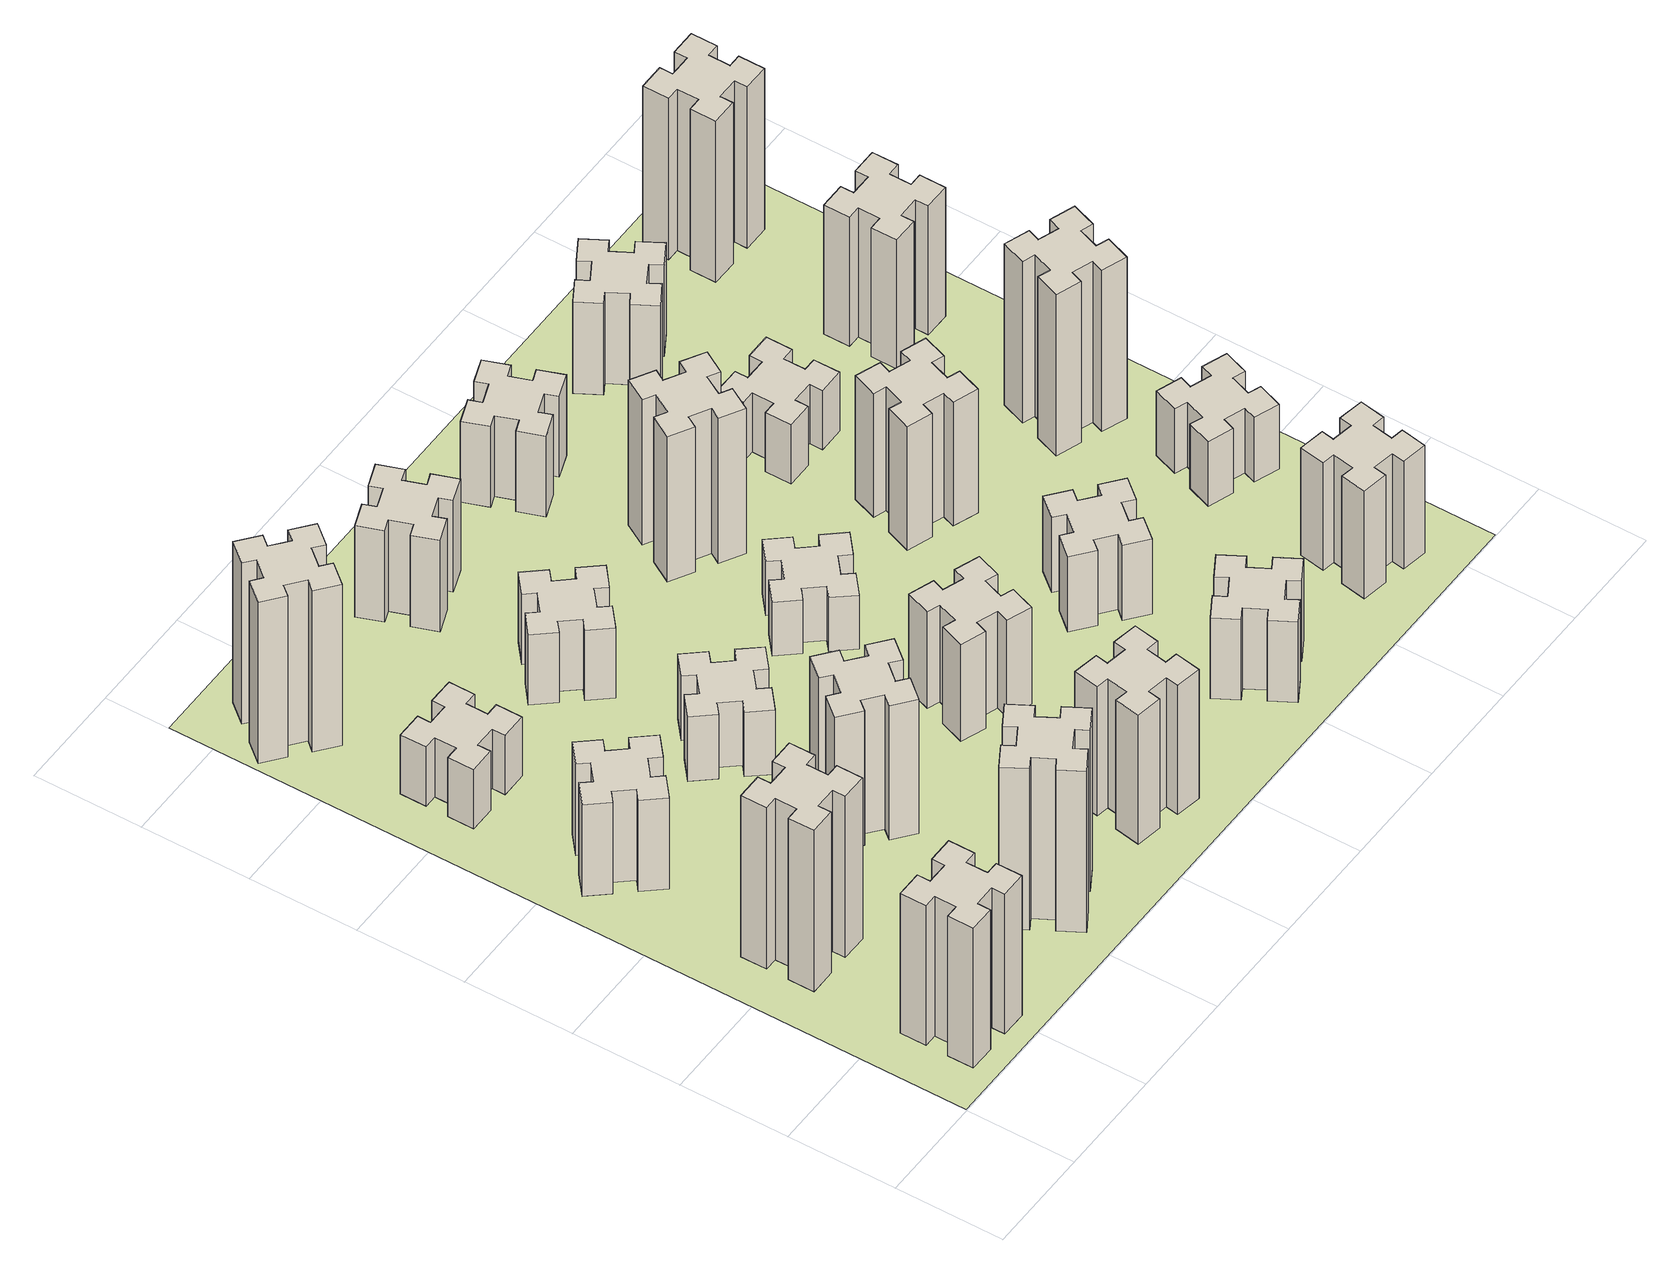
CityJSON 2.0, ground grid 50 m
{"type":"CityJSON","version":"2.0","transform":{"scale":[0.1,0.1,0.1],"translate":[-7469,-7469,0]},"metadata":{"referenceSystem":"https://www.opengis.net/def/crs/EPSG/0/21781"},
"CityObjects":{
"building1":{"type":"Building","attributes":{"class":"1000","function":"1000","usage":"1000","yearOfConstruction":2016,"roofType":"1000","measuredHeight":78,"storeysAboveGround":30,"storeysBelowGround":0},"geometry":[{"type":"Solid","lod":"1","boundaries":[[[[0,1,2,3,4,5,6,7,8,9,10,11,12,13,14,15,16,17,18,19]],[[17,16,20,21]],[[16,15,22,20]],[[15,14,23,22]],[[14,13,24,23]],[[13,12,25,24]],[[12,11,26,25]],[[11,10,27,26]],[[10,9,28,27]],[[9,8,29,28]],[[8,7,30,29]],[[7,6,31,30]],[[6,5,32,31]],[[5,4,33,32]],[[4,3,34,33]],[[3,2,35,34]],[[2,1,36,35]],[[1,0,37,36]],[[0,19,38,37]],[[19,18,39,38]],[[18,17,21,39]],[[24,25,26,27,28,29,30,31,32,33,34,35,36,37,38,39,21,20,22,23]]]]}]},
"building2":{"type":"Building","attributes":{"class":"1000","function":"1000","usage":"1000","yearOfConstruction":2016,"roofType":"1000","measuredHeight":90,"storeysAboveGround":30,"storeysBelowGround":0},"geometry":[{"type":"Solid","lod":"1","boundaries":[[[[40,41,42,43,44,45,46,47,48,49,50,51,52,53,54,55,56,57,58,59]],[[57,56,60,61]],[[56,55,62,60]],[[55,54,63,62]],[[54,53,64,63]],[[53,52,65,64]],[[52,51,66,65]],[[51,50,67,66]],[[50,49,68,67]],[[49,48,69,68]],[[48,47,70,69]],[[47,46,71,70]],[[46,45,72,71]],[[45,44,73,72]],[[44,43,74,73]],[[43,42,75,74]],[[42,41,76,75]],[[41,40,77,76]],[[40,59,78,77]],[[59,58,79,78]],[[58,57,61,79]],[[64,65,66,67,68,69,70,71,72,73,74,75,76,77,78,79,61,60,62,63]]]]}]},
"building3":{"type":"Building","attributes":{"class":"1000","function":"1000","usage":"1000","yearOfConstruction":2016,"roofType":"1000","measuredHeight":51,"storeysAboveGround":30,"storeysBelowGround":0},"geometry":[{"type":"Solid","lod":"1","boundaries":[[[[80,81,82,83,84,85,86,87,88,89,90,91,92,93,94,95,96,97,98,99]],[[97,96,100,101]],[[96,95,102,100]],[[95,94,103,102]],[[94,93,104,103]],[[93,92,105,104]],[[92,91,106,105]],[[91,90,107,106]],[[90,89,108,107]],[[89,88,109,108]],[[88,87,110,109]],[[87,86,111,110]],[[86,85,112,111]],[[85,84,113,112]],[[84,83,114,113]],[[83,82,115,114]],[[82,81,116,115]],[[81,80,117,116]],[[80,99,118,117]],[[99,98,119,118]],[[98,97,101,119]],[[104,105,106,107,108,109,110,111,112,113,114,115,116,117,118,119,101,100,102,103]]]]}]},
"building4":{"type":"Building","attributes":{"class":"1000","function":"1000","usage":"1000","yearOfConstruction":2016,"roofType":"1000","measuredHeight":33,"storeysAboveGround":30,"storeysBelowGround":0},"geometry":[{"type":"Solid","lod":"1","boundaries":[[[[120,121,122,123,124,125,126,127,128,129,130,131,132,133,134,135,136,137,138,139]],[[137,136,140,141]],[[136,135,142,140]],[[135,134,143,142]],[[134,133,144,143]],[[133,132,145,144]],[[132,131,146,145]],[[131,130,147,146]],[[130,129,148,147]],[[129,128,149,148]],[[128,127,150,149]],[[127,126,151,150]],[[126,125,152,151]],[[125,124,153,152]],[[124,123,154,153]],[[123,122,155,154]],[[122,121,156,155]],[[121,120,157,156]],[[120,139,158,157]],[[139,138,159,158]],[[138,137,141,159]],[[144,145,146,147,148,149,150,151,152,153,154,155,156,157,158,159,141,140,142,143]]]]}]},
"building5":{"type":"Building","attributes":{"class":"1000","function":"1000","usage":"1000","yearOfConstruction":2016,"roofType":"1000","measuredHeight":90,"storeysAboveGround":30,"storeysBelowGround":0},"geometry":[{"type":"Solid","lod":"1","boundaries":[[[[160,161,162,163,164,165,166,167,168,169,170,171,172,173,174,175,176,177,178,179]],[[177,176,180,181]],[[176,175,182,180]],[[175,174,183,182]],[[174,173,184,183]],[[173,172,185,184]],[[172,171,186,185]],[[171,170,187,186]],[[170,169,188,187]],[[169,168,189,188]],[[168,167,190,189]],[[167,166,191,190]],[[166,165,192,191]],[[165,164,193,192]],[[164,163,194,193]],[[163,162,195,194]],[[162,161,196,195]],[[161,160,197,196]],[[160,179,198,197]],[[179,178,199,198]],[[178,177,181,199]],[[184,185,186,187,188,189,190,191,192,193,194,195,196,197,198,199,181,180,182,183]]]]}]},
"building6":{"type":"Building","attributes":{"class":"1000","function":"1000","usage":"1000","yearOfConstruction":2016,"roofType":"1000","measuredHeight":90,"storeysAboveGround":30,"storeysBelowGround":0},"geometry":[{"type":"Solid","lod":"1","boundaries":[[[[200,201,202,203,204,205,206,207,208,209,210,211,212,213,214,215,216,217,218,219]],[[217,216,220,221]],[[216,215,222,220]],[[215,214,223,222]],[[214,213,224,223]],[[213,212,225,224]],[[212,211,226,225]],[[211,210,227,226]],[[210,209,228,227]],[[209,208,229,228]],[[208,207,230,229]],[[207,206,231,230]],[[206,205,232,231]],[[205,204,233,232]],[[204,203,234,233]],[[203,202,235,234]],[[202,201,236,235]],[[201,200,237,236]],[[200,219,238,237]],[[219,218,239,238]],[[218,217,221,239]],[[224,225,226,227,228,229,230,231,232,233,234,235,236,237,238,239,221,220,222,223]]]]}]},
"building7":{"type":"Building","attributes":{"class":"1000","function":"1000","usage":"1000","yearOfConstruction":2016,"roofType":"1000","measuredHeight":75,"storeysAboveGround":30,"storeysBelowGround":0},"geometry":[{"type":"Solid","lod":"1","boundaries":[[[[240,241,242,243,244,245,246,247,248,249,250,251,252,253,254,255,256,257,258,259]],[[257,256,260,261]],[[256,255,262,260]],[[255,254,263,262]],[[254,253,264,263]],[[253,252,265,264]],[[252,251,266,265]],[[251,250,267,266]],[[250,249,268,267]],[[249,248,269,268]],[[248,247,270,269]],[[247,246,271,270]],[[246,245,272,271]],[[245,244,273,272]],[[244,243,274,273]],[[243,242,275,274]],[[242,241,276,275]],[[241,240,277,276]],[[240,259,278,277]],[[259,258,279,278]],[[258,257,261,279]],[[264,265,266,267,268,269,270,271,272,273,274,275,276,277,278,279,261,260,262,263]]]]}]},
"building8":{"type":"Building","attributes":{"class":"1000","function":"1000","usage":"1000","yearOfConstruction":2016,"roofType":"1000","measuredHeight":36,"storeysAboveGround":30,"storeysBelowGround":0},"geometry":[{"type":"Solid","lod":"1","boundaries":[[[[280,281,282,283,284,285,286,287,288,289,290,291,292,293,294,295,296,297,298,299]],[[297,296,300,301]],[[296,295,302,300]],[[295,294,303,302]],[[294,293,304,303]],[[293,292,305,304]],[[292,291,306,305]],[[291,290,307,306]],[[290,289,308,307]],[[289,288,309,308]],[[288,287,310,309]],[[287,286,311,310]],[[286,285,312,311]],[[285,284,313,312]],[[284,283,314,313]],[[283,282,315,314]],[[282,281,316,315]],[[281,280,317,316]],[[280,299,318,317]],[[299,298,319,318]],[[298,297,301,319]],[[304,305,306,307,308,309,310,311,312,313,314,315,316,317,318,319,301,300,302,303]]]]}]},
"building9":{"type":"Building","attributes":{"class":"1000","function":"1000","usage":"1000","yearOfConstruction":2016,"roofType":"1000","measuredHeight":72,"storeysAboveGround":30,"storeysBelowGround":0},"geometry":[{"type":"Solid","lod":"1","boundaries":[[[[320,321,322,323,324,325,326,327,328,329,330,331,332,333,334,335,336,337,338,339]],[[337,336,340,341]],[[336,335,342,340]],[[335,334,343,342]],[[334,333,344,343]],[[333,332,345,344]],[[332,331,346,345]],[[331,330,347,346]],[[330,329,348,347]],[[329,328,349,348]],[[328,327,350,349]],[[327,326,351,350]],[[326,325,352,351]],[[325,324,353,352]],[[324,323,354,353]],[[323,322,355,354]],[[322,321,356,355]],[[321,320,357,356]],[[320,339,358,357]],[[339,338,359,358]],[[338,337,341,359]],[[344,345,346,347,348,349,350,351,352,353,354,355,356,357,358,359,341,340,342,343]]]]}]},
"building10":{"type":"Building","attributes":{"class":"1000","function":"1000","usage":"1000","yearOfConstruction":2016,"roofType":"1000","measuredHeight":39,"storeysAboveGround":30,"storeysBelowGround":0},"geometry":[{"type":"Solid","lod":"1","boundaries":[[[[360,361,362,363,364,365,366,367,368,369,370,371,372,373,374,375,376,377,378,379]],[[377,376,380,381]],[[376,375,382,380]],[[375,374,383,382]],[[374,373,384,383]],[[373,372,385,384]],[[372,371,386,385]],[[371,370,387,386]],[[370,369,388,387]],[[369,368,389,388]],[[368,367,390,389]],[[367,366,391,390]],[[366,365,392,391]],[[365,364,393,392]],[[364,363,394,393]],[[363,362,395,394]],[[362,361,396,395]],[[361,360,397,396]],[[360,379,398,397]],[[379,378,399,398]],[[378,377,381,399]],[[384,385,386,387,388,389,390,391,392,393,394,395,396,397,398,399,381,380,382,383]]]]}]},
"building11":{"type":"Building","attributes":{"class":"1000","function":"1000","usage":"1000","yearOfConstruction":2016,"roofType":"1000","measuredHeight":51,"storeysAboveGround":30,"storeysBelowGround":0},"geometry":[{"type":"Solid","lod":"1","boundaries":[[[[400,401,402,403,404,405,406,407,408,409,410,411,412,413,414,415,416,417,418,419]],[[417,416,420,421]],[[416,415,422,420]],[[415,414,423,422]],[[414,413,424,423]],[[413,412,425,424]],[[412,411,426,425]],[[411,410,427,426]],[[410,409,428,427]],[[409,408,429,428]],[[408,407,430,429]],[[407,406,431,430]],[[406,405,432,431]],[[405,404,433,432]],[[404,403,434,433]],[[403,402,435,434]],[[402,401,436,435]],[[401,400,437,436]],[[400,419,438,437]],[[419,418,439,438]],[[418,417,421,439]],[[424,425,426,427,428,429,430,431,432,433,434,435,436,437,438,439,421,420,422,423]]]]}]},
"building12":{"type":"Building","attributes":{"class":"1000","function":"1000","usage":"1000","yearOfConstruction":2016,"roofType":"1000","measuredHeight":54,"storeysAboveGround":30,"storeysBelowGround":0},"geometry":[{"type":"Solid","lod":"1","boundaries":[[[[440,441,442,443,444,445,446,447,448,449,450,451,452,453,454,455,456,457,458,459]],[[457,456,460,461]],[[456,455,462,460]],[[455,454,463,462]],[[454,453,464,463]],[[453,452,465,464]],[[452,451,466,465]],[[451,450,467,466]],[[450,449,468,467]],[[449,448,469,468]],[[448,447,470,469]],[[447,446,471,470]],[[446,445,472,471]],[[445,444,473,472]],[[444,443,474,473]],[[443,442,475,474]],[[442,441,476,475]],[[441,440,477,476]],[[440,459,478,477]],[[459,458,479,478]],[[458,457,461,479]],[[464,465,466,467,468,469,470,471,472,473,474,475,476,477,478,479,461,460,462,463]]]]}]},
"building13":{"type":"Building","attributes":{"class":"1000","function":"1000","usage":"1000","yearOfConstruction":2016,"roofType":"1000","measuredHeight":30,"storeysAboveGround":30,"storeysBelowGround":0},"geometry":[{"type":"Solid","lod":"1","boundaries":[[[[480,481,482,483,484,485,486,487,488,489,490,491,492,493,494,495,496,497,498,499]],[[497,496,500,501]],[[496,495,502,500]],[[495,494,503,502]],[[494,493,504,503]],[[493,492,505,504]],[[492,491,506,505]],[[491,490,507,506]],[[490,489,508,507]],[[489,488,509,508]],[[488,487,510,509]],[[487,486,511,510]],[[486,485,512,511]],[[485,484,513,512]],[[484,483,514,513]],[[483,482,515,514]],[[482,481,516,515]],[[481,480,517,516]],[[480,499,518,517]],[[499,498,519,518]],[[498,497,501,519]],[[504,505,506,507,508,509,510,511,512,513,514,515,516,517,518,519,501,500,502,503]]]]}]},
"building14":{"type":"Building","attributes":{"class":"1000","function":"1000","usage":"1000","yearOfConstruction":2016,"roofType":"1000","measuredHeight":45,"storeysAboveGround":30,"storeysBelowGround":0},"geometry":[{"type":"Solid","lod":"1","boundaries":[[[[520,521,522,523,524,525,526,527,528,529,530,531,532,533,534,535,536,537,538,539]],[[537,536,540,541]],[[536,535,542,540]],[[535,534,543,542]],[[534,533,544,543]],[[533,532,545,544]],[[532,531,546,545]],[[531,530,547,546]],[[530,529,548,547]],[[529,528,549,548]],[[528,527,550,549]],[[527,526,551,550]],[[526,525,552,551]],[[525,524,553,552]],[[524,523,554,553]],[[523,522,555,554]],[[522,521,556,555]],[[521,520,557,556]],[[520,539,558,557]],[[539,538,559,558]],[[538,537,541,559]],[[544,545,546,547,548,549,550,551,552,553,554,555,556,557,558,559,541,540,542,543]]]]}]},
"building15":{"type":"Building","attributes":{"class":"1000","function":"1000","usage":"1000","yearOfConstruction":2016,"roofType":"1000","measuredHeight":81,"storeysAboveGround":30,"storeysBelowGround":0},"geometry":[{"type":"Solid","lod":"1","boundaries":[[[[560,561,562,563,564,565,566,567,568,569,570,571,572,573,574,575,576,577,578,579]],[[577,576,580,581]],[[576,575,582,580]],[[575,574,583,582]],[[574,573,584,583]],[[573,572,585,584]],[[572,571,586,585]],[[571,570,587,586]],[[570,569,588,587]],[[569,568,589,588]],[[568,567,590,589]],[[567,566,591,590]],[[566,565,592,591]],[[565,564,593,592]],[[564,563,594,593]],[[563,562,595,594]],[[562,561,596,595]],[[561,560,597,596]],[[560,579,598,597]],[[579,578,599,598]],[[578,577,581,599]],[[584,585,586,587,588,589,590,591,592,593,594,595,596,597,598,599,581,580,582,583]]]]}]},
"building16":{"type":"Building","attributes":{"class":"1000","function":"1000","usage":"1000","yearOfConstruction":2016,"roofType":"1000","measuredHeight":45,"storeysAboveGround":30,"storeysBelowGround":0},"geometry":[{"type":"Solid","lod":"1","boundaries":[[[[600,601,602,603,604,605,606,607,608,609,610,611,612,613,614,615,616,617,618,619]],[[617,616,620,621]],[[616,615,622,620]],[[615,614,623,622]],[[614,613,624,623]],[[613,612,625,624]],[[612,611,626,625]],[[611,610,627,626]],[[610,609,628,627]],[[609,608,629,628]],[[608,607,630,629]],[[607,606,631,630]],[[606,605,632,631]],[[605,604,633,632]],[[604,603,634,633]],[[603,602,635,634]],[[602,601,636,635]],[[601,600,637,636]],[[600,619,638,637]],[[619,618,639,638]],[[618,617,621,639]],[[624,625,626,627,628,629,630,631,632,633,634,635,636,637,638,639,621,620,622,623]]]]}]},
"building17":{"type":"Building","attributes":{"class":"1000","function":"1000","usage":"1000","yearOfConstruction":2016,"roofType":"1000","measuredHeight":42,"storeysAboveGround":30,"storeysBelowGround":0},"geometry":[{"type":"Solid","lod":"1","boundaries":[[[[640,641,642,643,644,645,646,647,648,649,650,651,652,653,654,655,656,657,658,659]],[[657,656,660,661]],[[656,655,662,660]],[[655,654,663,662]],[[654,653,664,663]],[[653,652,665,664]],[[652,651,666,665]],[[651,650,667,666]],[[650,649,668,667]],[[649,648,669,668]],[[648,647,670,669]],[[647,646,671,670]],[[646,645,672,671]],[[645,644,673,672]],[[644,643,674,673]],[[643,642,675,674]],[[642,641,676,675]],[[641,640,677,676]],[[640,659,678,677]],[[659,658,679,678]],[[658,657,661,679]],[[664,665,666,667,668,669,670,671,672,673,674,675,676,677,678,679,661,660,662,663]]]]}]},
"building18":{"type":"Building","attributes":{"class":"1000","function":"1000","usage":"1000","yearOfConstruction":2016,"roofType":"1000","measuredHeight":69,"storeysAboveGround":30,"storeysBelowGround":0},"geometry":[{"type":"Solid","lod":"1","boundaries":[[[[680,681,682,683,684,685,686,687,688,689,690,691,692,693,694,695,696,697,698,699]],[[697,696,700,701]],[[696,695,702,700]],[[695,694,703,702]],[[694,693,704,703]],[[693,692,705,704]],[[692,691,706,705]],[[691,690,707,706]],[[690,689,708,707]],[[689,688,709,708]],[[688,687,710,709]],[[687,686,711,710]],[[686,685,712,711]],[[685,684,713,712]],[[684,683,714,713]],[[683,682,715,714]],[[682,681,716,715]],[[681,680,717,716]],[[680,699,718,717]],[[699,698,719,718]],[[698,697,701,719]],[[704,705,706,707,708,709,710,711,712,713,714,715,716,717,718,719,701,700,702,703]]]]}]},
"building19":{"type":"Building","attributes":{"class":"1000","function":"1000","usage":"1000","yearOfConstruction":2016,"roofType":"1000","measuredHeight":33,"storeysAboveGround":30,"storeysBelowGround":0},"geometry":[{"type":"Solid","lod":"1","boundaries":[[[[720,721,722,723,724,725,726,727,728,729,730,731,732,733,734,735,736,737,738,739]],[[737,736,740,741]],[[736,735,742,740]],[[735,734,743,742]],[[734,733,744,743]],[[733,732,745,744]],[[732,731,746,745]],[[731,730,747,746]],[[730,729,748,747]],[[729,728,749,748]],[[728,727,750,749]],[[727,726,751,750]],[[726,725,752,751]],[[725,724,753,752]],[[724,723,754,753]],[[723,722,755,754]],[[722,721,756,755]],[[721,720,757,756]],[[720,739,758,757]],[[739,738,759,758]],[[738,737,741,759]],[[744,745,746,747,748,749,750,751,752,753,754,755,756,757,758,759,741,740,742,743]]]]}]},
"building20":{"type":"Building","attributes":{"class":"1000","function":"1000","usage":"1000","yearOfConstruction":2016,"roofType":"1000","measuredHeight":60,"storeysAboveGround":30,"storeysBelowGround":0},"geometry":[{"type":"Solid","lod":"1","boundaries":[[[[760,761,762,763,764,765,766,767,768,769,770,771,772,773,774,775,776,777,778,779]],[[777,776,780,781]],[[776,775,782,780]],[[775,774,783,782]],[[774,773,784,783]],[[773,772,785,784]],[[772,771,786,785]],[[771,770,787,786]],[[770,769,788,787]],[[769,768,789,788]],[[768,767,790,789]],[[767,766,791,790]],[[766,765,792,791]],[[765,764,793,792]],[[764,763,794,793]],[[763,762,795,794]],[[762,761,796,795]],[[761,760,797,796]],[[760,779,798,797]],[[779,778,799,798]],[[778,777,781,799]],[[784,785,786,787,788,789,790,791,792,793,794,795,796,797,798,799,781,780,782,783]]]]}]},
"building21":{"type":"Building","attributes":{"class":"1000","function":"1000","usage":"1000","yearOfConstruction":2016,"roofType":"1000","measuredHeight":51,"storeysAboveGround":30,"storeysBelowGround":0},"geometry":[{"type":"Solid","lod":"1","boundaries":[[[[800,801,802,803,804,805,806,807,808,809,810,811,812,813,814,815,816,817,818,819]],[[817,816,820,821]],[[816,815,822,820]],[[815,814,823,822]],[[814,813,824,823]],[[813,812,825,824]],[[812,811,826,825]],[[811,810,827,826]],[[810,809,828,827]],[[809,808,829,828]],[[808,807,830,829]],[[807,806,831,830]],[[806,805,832,831]],[[805,804,833,832]],[[804,803,834,833]],[[803,802,835,834]],[[802,801,836,835]],[[801,800,837,836]],[[800,819,838,837]],[[819,818,839,838]],[[818,817,821,839]],[[824,825,826,827,828,829,830,831,832,833,834,835,836,837,838,839,821,820,822,823]]]]}]},
"building22":{"type":"Building","attributes":{"class":"1000","function":"1000","usage":"1000","yearOfConstruction":2016,"roofType":"1000","measuredHeight":36,"storeysAboveGround":30,"storeysBelowGround":0},"geometry":[{"type":"Solid","lod":"1","boundaries":[[[[840,841,842,843,844,845,846,847,848,849,850,851,852,853,854,855,856,857,858,859]],[[857,856,860,861]],[[856,855,862,860]],[[855,854,863,862]],[[854,853,864,863]],[[853,852,865,864]],[[852,851,866,865]],[[851,850,867,866]],[[850,849,868,867]],[[849,848,869,868]],[[848,847,870,869]],[[847,846,871,870]],[[846,845,872,871]],[[845,844,873,872]],[[844,843,874,873]],[[843,842,875,874]],[[842,841,876,875]],[[841,840,877,876]],[[840,859,878,877]],[[859,858,879,878]],[[858,857,861,879]],[[864,865,866,867,868,869,870,871,872,873,874,875,876,877,878,879,861,860,862,863]]]]}]},
"building23":{"type":"Building","attributes":{"class":"1000","function":"1000","usage":"1000","yearOfConstruction":2016,"roofType":"1000","measuredHeight":90,"storeysAboveGround":30,"storeysBelowGround":0},"geometry":[{"type":"Solid","lod":"1","boundaries":[[[[880,881,882,883,884,885,886,887,888,889,890,891,892,893,894,895,896,897,898,899]],[[897,896,900,901]],[[896,895,902,900]],[[895,894,903,902]],[[894,893,904,903]],[[893,892,905,904]],[[892,891,906,905]],[[891,890,907,906]],[[890,889,908,907]],[[889,888,909,908]],[[888,887,910,909]],[[887,886,911,910]],[[886,885,912,911]],[[885,884,913,912]],[[884,883,914,913]],[[883,882,915,914]],[[882,881,916,915]],[[881,880,917,916]],[[880,899,918,917]],[[899,898,919,918]],[[898,897,901,919]],[[904,905,906,907,908,909,910,911,912,913,914,915,916,917,918,919,901,900,902,903]]]]}]},
"building24":{"type":"Building","attributes":{"class":"1000","function":"1000","usage":"1000","yearOfConstruction":2016,"roofType":"1000","measuredHeight":72,"storeysAboveGround":30,"storeysBelowGround":0},"geometry":[{"type":"Solid","lod":"1","boundaries":[[[[920,921,922,923,924,925,926,927,928,929,930,931,932,933,934,935,936,937,938,939]],[[937,936,940,941]],[[936,935,942,940]],[[935,934,943,942]],[[934,933,944,943]],[[933,932,945,944]],[[932,931,946,945]],[[931,930,947,946]],[[930,929,948,947]],[[929,928,949,948]],[[928,927,950,949]],[[927,926,951,950]],[[926,925,952,951]],[[925,924,953,952]],[[924,923,954,953]],[[923,922,955,954]],[[922,921,956,955]],[[921,920,957,956]],[[920,939,958,957]],[[939,938,959,958]],[[938,937,941,959]],[[944,945,946,947,948,949,950,951,952,953,954,955,956,957,958,959,941,940,942,943]]]]}]},
"building25":{"type":"Building","attributes":{"class":"1000","function":"1000","usage":"1000","yearOfConstruction":2016,"roofType":"1000","measuredHeight":90,"storeysAboveGround":30,"storeysBelowGround":0},"geometry":[{"type":"Solid","lod":"1","boundaries":[[[[960,961,962,963,964,965,966,967,968,969,970,971,972,973,974,975,976,977,978,979]],[[977,976,980,981]],[[976,975,982,980]],[[975,974,983,982]],[[974,973,984,983]],[[973,972,985,984]],[[972,971,986,985]],[[971,970,987,986]],[[970,969,988,987]],[[969,968,989,988]],[[968,967,990,989]],[[967,966,991,990]],[[966,965,992,991]],[[965,964,993,992]],[[964,963,994,993]],[[963,962,995,994]],[[962,961,996,995]],[[961,960,997,996]],[[960,979,998,997]],[[979,978,999,998]],[[978,977,981,999]],[[984,985,986,987,988,989,990,991,992,993,994,995,996,997,998,999,981,980,982,983]]]]}]},
"landuse1":{"type":"LandUse","attributes":{"name":"plot1","function":"1010"},"geometry":[{"type":"MultiSurface","lod":"1","boundaries":[[[1000,1001,1002,1003]]]}]}
},
"vertices":[
[265,325,0],[265,225,0],[205,225,0],[205,105,0],[325,105,0],[325,165,0],[425,165,0],[425,105,0],[545,105,0],[545,225,0],[485,225,0],[485,325,0],[545,325,0],[545,445,0],[425,445,0],[425,385,0],[325,385,0],[325,445,0],[205,445,0],[205,325,0],[325,385,780],[325,445,780],[425,385,780],[425,445,780],[545,445,780],[545,325,780],[485,325,780],[485,225,780],[545,225,780],[545,105,780],[425,105,780],[425,165,780],[325,165,780],[325,105,780],[205,105,780],[205,225,780],[265,225,780],[265,325,780],[205,325,780],[205,445,780],
[265,1065,0],[265,965,0],[205,965,0],[205,845,0],[325,845,0],[325,905,0],[425,905,0],[425,845,0],[545,845,0],[545,965,0],[485,965,0],[485,1065,0],[545,1065,0],[545,1185,0],[425,1185,0],[425,1125,0],[325,1125,0],[325,1185,0],[205,1185,0],[205,1065,0],[325,1125,900],[325,1185,900],[425,1125,900],[425,1185,900],[545,1185,900],[545,1065,900],[485,1065,900],[485,965,900],[545,965,900],[545,845,900],[425,845,900],[425,905,900],[325,905,900],[325,845,900],[205,845,900],[205,965,900],[265,965,900],[265,1065,900],[205,1065,900],[205,1185,900],
[492,1888,0],[427,1964,0],[473,2003,0],[396,2095,0],[304,2018,0],[343,1972,0],[266,1907,0],[228,1953,0],[136,1876,0],[213,1784,0],[259,1823,0],[323,1746,0],[277,1708,0],[354,1616,0],[446,1693,0],[408,1739,0],[484,1803,0],[523,1757,0],[615,1834,0],[538,1926,0],[484,1803,510],[523,1757,510],[408,1739,510],[446,1693,510],[354,1616,510],[277,1708,510],[323,1746,510],[259,1823,510],[213,1784,510],[136,1876,510],[228,1953,510],[266,1907,510],[343,1972,510],[304,2018,510],[396,2095,510],[473,2003,510],[427,1964,510],[492,1888,510],[538,1926,510],[615,1834,510],
[485,2545,0],[485,2645,0],[545,2645,0],[545,2765,0],[425,2765,0],[425,2705,0],[325,2705,0],[325,2765,0],[205,2765,0],[205,2645,0],[265,2645,0],[265,2545,0],[205,2545,0],[205,2425,0],[325,2425,0],[325,2485,0],[425,2485,0],[425,2425,0],[545,2425,0],[545,2545,0],[425,2485,330],[425,2425,330],[325,2485,330],[325,2425,330],[205,2425,330],[205,2545,330],[265,2545,330],[265,2645,330],[205,2645,330],[205,2765,330],[325,2765,330],[325,2705,330],[425,2705,330],[425,2765,330],[545,2765,330],[545,2645,330],[485,2645,330],[485,2545,330],[545,2545,330],[545,2425,330],
[1127,255,0],[1214,305,0],[1244,253,0],[1348,313,0],[1288,417,0],[1236,387,0],[1186,474,0],[1238,504,0],[1178,608,0],[1074,548,0],[1104,496,0],[1017,446,0],[987,498,0],[883,438,0],[943,334,0],[995,364,0],[1045,277,0],[993,247,0],[1053,143,0],[1157,203,0],[1045,277,900],[993,247,900],[995,364,900],[943,334,900],[883,438,900],[987,498,900],[1017,446,900],[1104,496,900],[1074,548,900],[1178,608,900],[1238,504,900],[1186,474,900],[1236,387,900],[1288,417,900],[1348,313,900],[1244,253,900],[1214,305,900],[1127,255,900],[1157,203,900],[1053,143,900],
[384,3387,0],[308,3452,0],[346,3498,0],[254,3575,0],[177,3483,0],[223,3444,0],[159,3368,0],[113,3406,0],[36,3314,0],[128,3237,0],[166,3283,0],[243,3219,0],[204,3173,0],[296,3096,0],[373,3188,0],[327,3226,0],[392,3303,0],[438,3264,0],[515,3356,0],[423,3433,0],[392,3303,900],[438,3264,900],[327,3226,900],[373,3188,900],[296,3096,900],[204,3173,900],[243,3219,900],[166,3283,900],[128,3237,900],[36,3314,900],[113,3406,900],[159,3368,900],[223,3444,900],[177,3483,900],[254,3575,900],[346,3498,900],[308,3452,900],[384,3387,900],[423,3433,900],[515,3356,900],
[1224,1267,0],[1148,1332,0],[1186,1378,0],[1094,1455,0],[1017,1363,0],[1063,1324,0],[999,1248,0],[953,1286,0],[876,1194,0],[968,1117,0],[1006,1163,0],[1083,1099,0],[1044,1053,0],[1136,976,0],[1213,1068,0],[1167,1106,0],[1232,1183,0],[1278,1144,0],[1355,1236,0],[1263,1313,0],[1232,1183,750],[1278,1144,750],[1167,1106,750],[1213,1068,750],[1136,976,750],[1044,1053,750],[1083,1099,750],[1006,1163,750],[968,1117,750],[876,1194,750],[953,1286,750],[999,1248,750],[1063,1324,750],[1017,1363,750],[1094,1455,750],[1186,1378,750],[1148,1332,750],[1224,1267,750],[1263,1313,750],[1355,1236,750],
[1083,1972,0],[1006,1907,0],[968,1953,0],[876,1876,0],[953,1784,0],[999,1823,0],[1063,1746,0],[1017,1708,0],[1094,1616,0],[1186,1693,0],[1148,1739,0],[1224,1803,0],[1263,1757,0],[1355,1834,0],[1278,1926,0],[1232,1888,0],[1167,1964,0],[1213,2003,0],[1136,2095,0],[1044,2018,0],[1167,1964,360],[1213,2003,360],[1232,1888,360],[1278,1926,360],[1355,1834,360],[1263,1757,360],[1224,1803,360],[1148,1739,360],[1186,1693,360],[1094,1616,360],[1017,1708,360],[1063,1746,360],[999,1823,360],[953,1784,360],[876,1876,360],[968,1953,360],[1006,1907,360],[1083,1972,360],[1044,2018,360],[1136,2095,360],
[1855,307,0],[1872,405,0],[1931,395,0],[1952,513,0],[1834,534,0],[1824,475,0],[1725,492,0],[1736,551,0],[1617,572,0],[1597,454,0],[1656,444,0],[1638,345,0],[1579,356,0],[1558,237,0],[1677,217,0],[1687,276,0],[1785,258,0],[1775,199,0],[1893,178,0],[1914,297,0],[1785,258,720],[1775,199,720],[1687,276,720],[1677,217,720],[1558,237,720],[1579,356,720],[1638,345,720],[1656,444,720],[1597,454,720],[1617,572,720],[1736,551,720],[1725,492,720],[1824,475,720],[1834,534,720],[1952,513,720],[1931,395,720],[1872,405,720],[1855,307,720],[1914,297,720],[1893,178,720],
[1083,2712,0],[1006,2647,0],[968,2693,0],[876,2616,0],[953,2524,0],[999,2563,0],[1063,2486,0],[1017,2448,0],[1094,2356,0],[1186,2433,0],[1148,2479,0],[1224,2543,0],[1263,2497,0],[1355,2574,0],[1278,2666,0],[1232,2628,0],[1167,2704,0],[1213,2743,0],[1136,2835,0],[1044,2758,0],[1167,2704,390],[1213,2743,390],[1232,2628,390],[1278,2666,390],[1355,2574,390],[1263,2497,390],[1224,2543,390],[1148,2479,390],[1186,2433,390],[1094,2356,390],[1017,2448,390],[1063,2486,390],[999,2563,390],[953,2524,390],[876,2616,390],[968,2693,390],[1006,2647,390],[1083,2712,390],[1044,2758,390],[1136,2835,390],
[1125,3456,0],[1031,3422,0],[1010,3478,0],[897,3437,0],[939,3324,0],[995,3345,0],[1029,3251,0],[973,3230,0],[1014,3117,0],[1127,3159,0],[1106,3215,0],[1200,3249,0],[1220,3193,0],[1333,3234,0],[1292,3347,0],[1236,3326,0],[1202,3420,0],[1258,3440,0],[1217,3553,0],[1104,3512,0],[1202,3420,510],[1258,3440,510],[1236,3326,510],[1292,3347,510],[1333,3234,510],[1220,3193,510],[1200,3249,510],[1106,3215,510],[1127,3159,510],[1014,3117,510],[973,3230,510],[1029,3251,510],[995,3345,510],[939,3324,510],[897,3437,510],[1010,3478,510],[1031,3422,510],[1125,3456,510],[1104,3512,510],[1217,3553,510],
[1769,1300,0],[1735,1206,0],[1679,1227,0],[1637,1114,0],[1750,1073,0],[1771,1129,0],[1865,1095,0],[1844,1039,0],[1957,997,0],[1998,1110,0],[1942,1131,0],[1976,1225,0],[2032,1204,0],[2073,1317,0],[1960,1358,0],[1940,1302,0],[1846,1336,0],[1867,1392,0],[1754,1433,0],[1713,1320,0],[1846,1336,540],[1867,1392,540],[1940,1302,540],[1960,1358,540],[2073,1317,540],[2032,1204,540],[1976,1225,540],[1942,1131,540],[1998,1110,540],[1957,997,540],[1844,1039,540],[1865,1095,540],[1771,1129,540],[1750,1073,540],[1637,1114,540],[1679,1227,540],[1735,1206,540],[1769,1300,540],[1713,1320,540],[1754,1433,540],
[1972,1988,0],[1907,2064,0],[1953,2103,0],[1876,2195,0],[1784,2118,0],[1823,2072,0],[1746,2007,0],[1708,2053,0],[1616,1976,0],[1693,1884,0],[1739,1923,0],[1803,1846,0],[1757,1808,0],[1834,1716,0],[1926,1793,0],[1888,1839,0],[1964,1903,0],[2003,1857,0],[2095,1934,0],[2018,2026,0],[1964,1903,300],[2003,1857,300],[1888,1839,300],[1926,1793,300],[1834,1716,300],[1757,1808,300],[1803,1846,300],[1739,1923,300],[1693,1884,300],[1616,1976,300],[1708,2053,300],[1746,2007,300],[1823,2072,300],[1784,2118,300],[1876,2195,300],[1953,2103,300],[1907,2064,300],[1972,1988,300],[2018,2026,300],[2095,1934,300],
[2475,364,0],[2525,277,0],[2473,247,0],[2533,143,0],[2637,203,0],[2607,255,0],[2694,305,0],[2724,253,0],[2828,313,0],[2768,417,0],[2716,387,0],[2666,474,0],[2718,504,0],[2658,608,0],[2554,548,0],[2584,496,0],[2497,446,0],[2467,498,0],[2363,438,0],[2423,334,0],[2497,446,450],[2467,498,450],[2584,496,450],[2554,548,450],[2658,608,450],[2718,504,450],[2666,474,450],[2716,387,450],[2768,417,450],[2828,313,450],[2724,253,450],[2694,305,450],[2607,255,450],[2637,203,450],[2533,143,450],[2473,247,450],[2525,277,450],[2475,364,450],[2423,334,450],[2363,438,450],
[2054,2666,0],[1967,2716,0],[1997,2768,0],[1893,2828,0],[1833,2724,0],[1885,2694,0],[1835,2607,0],[1783,2637,0],[1723,2533,0],[1827,2473,0],[1857,2525,0],[1944,2475,0],[1914,2423,0],[2018,2363,0],[2078,2467,0],[2026,2497,0],[2076,2584,0],[2128,2554,0],[2188,2658,0],[2084,2718,0],[2076,2584,810],[2128,2554,810],[2026,2497,810],[2078,2467,810],[2018,2363,810],[1914,2423,810],[1944,2475,810],[1857,2525,810],[1827,2473,810],[1723,2533,810],[1783,2637,810],[1835,2607,810],[1885,2694,810],[1833,2724,810],[1893,2828,810],[1997,2768,810],[1967,2716,810],[2054,2666,810],[2084,2718,810],[2188,2658,810],
[1865,3456,0],[1771,3422,0],[1750,3478,0],[1637,3437,0],[1679,3324,0],[1735,3345,0],[1769,3251,0],[1713,3230,0],[1754,3117,0],[1867,3159,0],[1846,3215,0],[1940,3249,0],[1960,3193,0],[2073,3234,0],[2032,3347,0],[1976,3326,0],[1942,3420,0],[1998,3440,0],[1957,3553,0],[1844,3512,0],[1942,3420,450],[1998,3440,450],[1976,3326,450],[2032,3347,450],[2073,3234,450],[1960,3193,450],[1940,3249,450],[1846,3215,450],[1867,3159,450],[1754,3117,450],[1713,3230,450],[1769,3251,450],[1735,3345,450],[1679,3324,450],[1637,3437,450],[1750,3478,450],[1771,3422,450],[1865,3456,450],[1844,3512,450],[1957,3553,450],
[2647,1006,0],[2712,1083,0],[2758,1044,0],[2835,1136,0],[2743,1213,0],[2704,1167,0],[2628,1232,0],[2666,1278,0],[2574,1355,0],[2497,1263,0],[2543,1224,0],[2479,1148,0],[2433,1186,0],[2356,1094,0],[2448,1017,0],[2486,1063,0],[2563,999,0],[2524,953,0],[2616,876,0],[2693,968,0],[2563,999,420],[2524,953,420],[2486,1063,420],[2448,1017,420],[2356,1094,420],[2433,1186,420],[2479,1148,420],[2543,1224,420],[2497,1263,420],[2574,1355,420],[2666,1278,420],[2628,1232,420],[2704,1167,420],[2743,1213,420],[2835,1136,420],[2758,1044,420],[2712,1083,420],[2647,1006,420],[2693,968,420],[2616,876,420],
[2682,1871,0],[2716,1965,0],[2772,1944,0],[2813,2057,0],[2700,2098,0],[2680,2042,0],[2586,2076,0],[2607,2132,0],[2494,2173,0],[2453,2060,0],[2509,2040,0],[2475,1946,0],[2419,1967,0],[2377,1854,0],[2490,1813,0],[2511,1869,0],[2605,1835,0],[2584,1779,0],[2697,1737,0],[2738,1850,0],[2605,1835,690],[2584,1779,690],[2511,1869,690],[2490,1813,690],[2377,1854,690],[2419,1967,690],[2475,1946,690],[2509,2040,690],[2453,2060,690],[2494,2173,690],[2607,2132,690],[2586,2076,690],[2680,2042,690],[2700,2098,690],[2813,2057,690],[2772,1944,690],[2716,1965,690],[2682,1871,690],[2738,1850,690],[2697,1737,690],
[2545,2485,0],[2645,2485,0],[2645,2425,0],[2765,2425,0],[2765,2545,0],[2705,2545,0],[2705,2645,0],[2765,2645,0],[2765,2765,0],[2645,2765,0],[2645,2705,0],[2545,2705,0],[2545,2765,0],[2425,2765,0],[2425,2645,0],[2485,2645,0],[2485,2545,0],[2425,2545,0],[2425,2425,0],[2545,2425,0],[2485,2545,330],[2425,2545,330],[2485,2645,330],[2425,2645,330],[2425,2765,330],[2545,2765,330],[2545,2705,330],[2645,2705,330],[2645,2765,330],[2765,2765,330],[2765,2645,330],[2705,2645,330],[2705,2545,330],[2765,2545,330],[2765,2425,330],[2645,2425,330],[2645,2485,330],[2545,2485,330],[2545,2425,330],[2425,2425,330],
[3435,307,0],[3452,405,0],[3511,395,0],[3532,513,0],[3414,534,0],[3404,475,0],[3305,492,0],[3316,551,0],[3197,572,0],[3177,454,0],[3236,444,0],[3218,345,0],[3159,356,0],[3138,237,0],[3257,217,0],[3267,276,0],[3365,258,0],[3355,199,0],[3473,178,0],[3494,297,0],[3365,258,600],[3355,199,600],[3267,276,600],[3257,217,600],[3138,237,600],[3159,356,600],[3218,345,600],[3236,444,600],[3177,454,600],[3197,572,600],[3316,551,600],[3305,492,600],[3404,475,600],[3414,534,600],[3532,513,600],[3511,395,600],[3452,405,600],[3435,307,600],[3494,297,600],[3473,178,600],
[2716,3347,0],[2666,3434,0],[2718,3464,0],[2658,3568,0],[2554,3508,0],[2584,3456,0],[2497,3406,0],[2467,3458,0],[2363,3398,0],[2423,3294,0],[2475,3324,0],[2525,3237,0],[2473,3207,0],[2533,3103,0],[2637,3163,0],[2607,3215,0],[2694,3265,0],[2724,3213,0],[2828,3273,0],[2768,3377,0],[2694,3265,510],[2724,3213,510],[2607,3215,510],[2637,3163,510],[2533,3103,510],[2473,3207,510],[2525,3237,510],[2475,3324,510],[2423,3294,510],[2363,3398,510],[2467,3458,510],[2497,3406,510],[2584,3456,510],[2554,3508,510],[2658,3568,510],[2718,3464,510],[2666,3434,510],[2716,3347,510],[2768,3377,510],[2828,3273,510],
[3351,1029,0],[3445,995,0],[3424,939,0],[3537,897,0],[3578,1010,0],[3522,1031,0],[3556,1125,0],[3612,1104,0],[3653,1217,0],[3540,1258,0],[3520,1202,0],[3426,1236,0],[3447,1292,0],[3334,1333,0],[3293,1220,0],[3349,1200,0],[3315,1106,0],[3259,1127,0],[3217,1014,0],[3330,973,0],[3315,1106,360],[3259,1127,360],[3349,1200,360],[3293,1220,360],[3334,1333,360],[3447,1292,360],[3426,1236,360],[3520,1202,360],[3540,1258,360],[3653,1217,360],[3612,1104,360],[3556,1125,360],[3522,1031,360],[3578,1010,360],[3537,897,360],[3424,939,360],[3445,995,360],[3351,1029,360],[3330,973,360],[3217,1014,360],
[3420,1842,0],[3326,1876,0],[3347,1932,0],[3234,1973,0],[3193,1860,0],[3249,1840,0],[3215,1746,0],[3159,1767,0],[3117,1654,0],[3230,1613,0],[3251,1669,0],[3345,1635,0],[3324,1579,0],[3437,1537,0],[3478,1650,0],[3422,1671,0],[3456,1765,0],[3512,1744,0],[3553,1857,0],[3440,1898,0],[3456,1765,900],[3512,1744,900],[3422,1671,900],[3478,1650,900],[3437,1537,900],[3324,1579,900],[3345,1635,900],[3251,1669,900],[3230,1613,900],[3117,1654,900],[3159,1767,900],[3215,1746,900],[3249,1840,900],[3193,1860,900],[3234,1973,900],[3347,1932,900],[3326,1876,900],[3420,1842,900],[3440,1898,900],[3553,1857,900],
[3385,2705,0],[3285,2705,0],[3285,2765,0],[3165,2765,0],[3165,2645,0],[3225,2645,0],[3225,2545,0],[3165,2545,0],[3165,2425,0],[3285,2425,0],[3285,2485,0],[3385,2485,0],[3385,2425,0],[3505,2425,0],[3505,2545,0],[3445,2545,0],[3445,2645,0],[3505,2645,0],[3505,2765,0],[3385,2765,0],[3445,2645,720],[3505,2645,720],[3445,2545,720],[3505,2545,720],[3505,2425,720],[3385,2425,720],[3385,2485,720],[3285,2485,720],[3285,2425,720],[3165,2425,720],[3165,2545,720],[3225,2545,720],[3225,2645,720],[3165,2645,720],[3165,2765,720],[3285,2765,720],[3285,2705,720],[3385,2705,720],[3385,2765,720],[3505,2765,720],
[3285,3325,0],[3385,3325,0],[3385,3265,0],[3505,3265,0],[3505,3385,0],[3445,3385,0],[3445,3485,0],[3505,3485,0],[3505,3605,0],[3385,3605,0],[3385,3545,0],[3285,3545,0],[3285,3605,0],[3165,3605,0],[3165,3485,0],[3225,3485,0],[3225,3385,0],[3165,3385,0],[3165,3265,0],[3285,3265,0],[3225,3385,900],[3165,3385,900],[3225,3485,900],[3165,3485,900],[3165,3605,900],[3285,3605,900],[3285,3545,900],[3385,3545,900],[3385,3605,900],[3505,3605,900],[3505,3485,900],[3445,3485,900],[3445,3385,900],[3505,3385,900],[3505,3265,900],[3385,3265,900],[3385,3325,900],[3285,3325,900],[3285,3265,900],[3165,3265,900],
[5,3705,0],[3705,3705,0],[3705,5,0],[5,5,0]
]}
